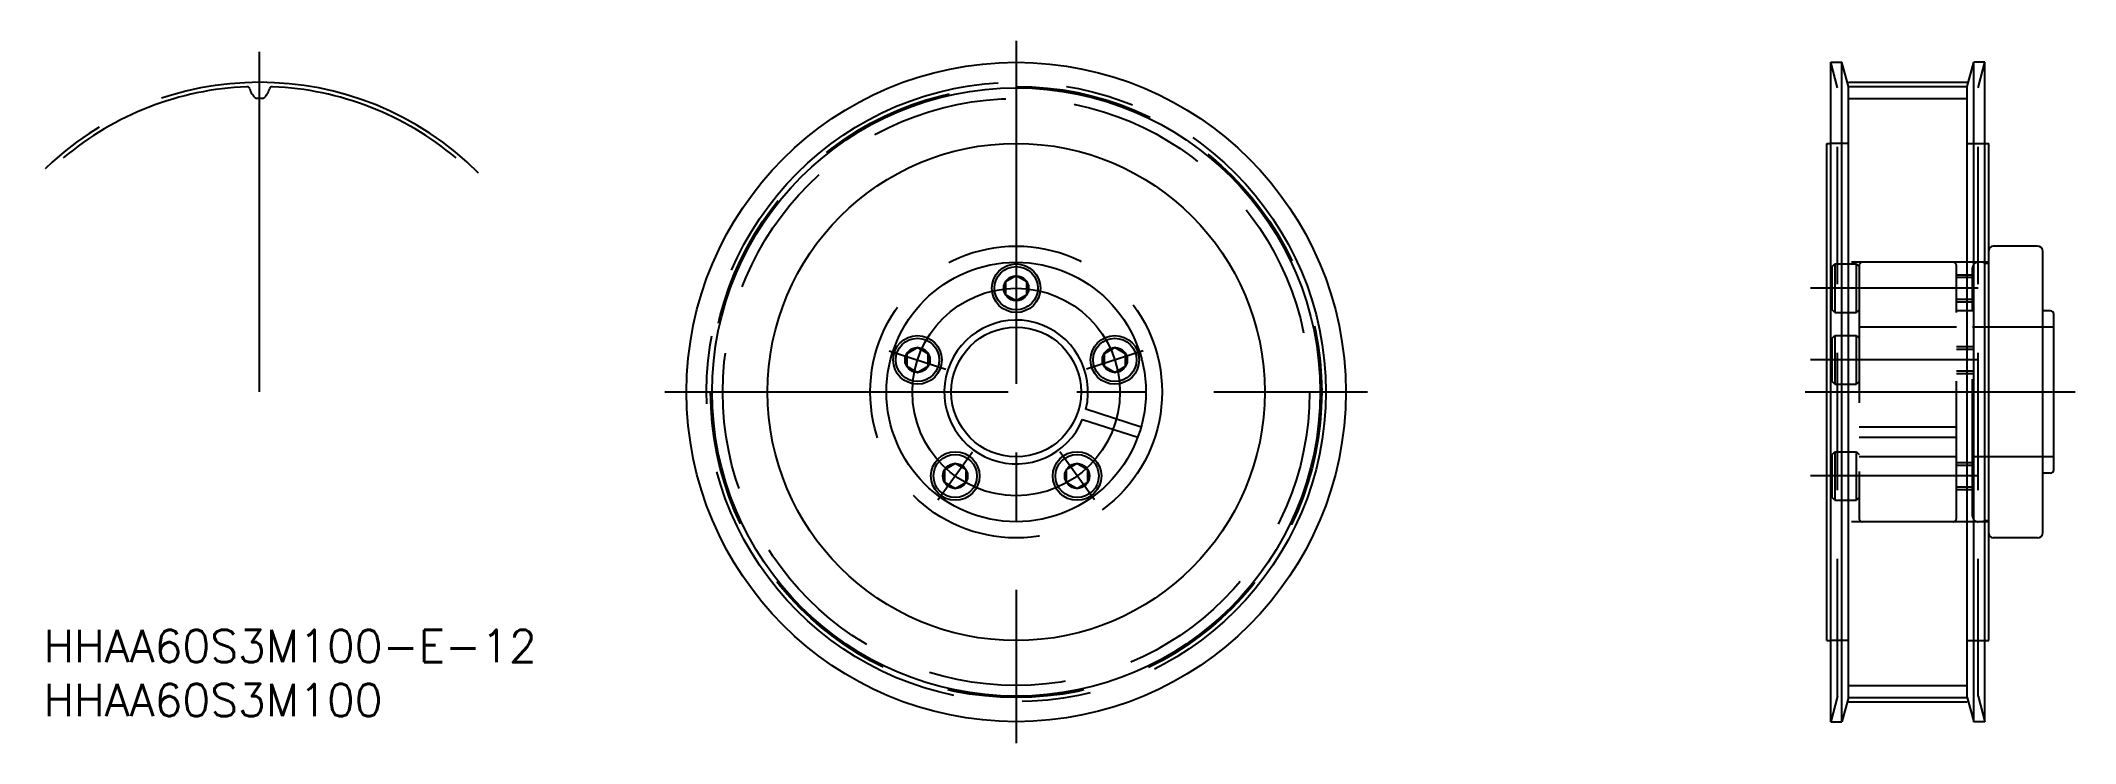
# Model space of a CAD drawing. Extents: x -90 to 98, y -33 to 33.
import ezdxf

# ---------------------------------------------------------------- set-up
doc = ezdxf.new("R2010")
doc.units = 0
doc.linetypes.add('CENTER', pattern=[50.8, 31.75, -6.35, 6.35, -6.35])
doc.linetypes.add('DASHED', pattern=[19.05, 12.7, -6.35])
doc.layers.get('0').update_dxf_attribs({"linetype": 'CONTINUOUS'})
doc.layers.add('CENTER', color=1, linetype='CENTER')
doc.styles.get("Standard").update_dxf_attribs({"font": 'txt.shx', "height": 3, "bigfont": 'bigfont.shx'})

# ---------------------------------------------------------------- blocks, each defined once
blk = doc.blocks.new('*U20')
at = {"color": 7, "linetype": 'CONTINUOUS'}
blk.add_text('HHAA60S3M100', height=3, dxfattribs=at).set_placement((-90, -30))
blk = doc.blocks.new('*U21')
at = {"color": 7, "linetype": 'CONTINUOUS'}
blk.add_text('HHAA60S3M100-E-12', height=3, dxfattribs=at).set_placement((-90, -25))

msp = doc.modelspace()

# ---------------------------------------------------------------- linework, layer by layer
at = {"color": 3, "linetype": 'DASHED'}
for p, q in [((76, 28.13), (75.37, 30.5)), ((89, 28.13), (89.63, 30.5)), ((76, -28.13), (76, 28.13)), ((77, 27.15), (88, 27.15)), ((89, -28.13), (89, 28.13)), ((77, 23), (75.37, 23)), ((88, 23), (89.63, 23)), ((90, 12), (75, 12)), ((75.5, 11.6), (75.75, 11.85)), ((75.5, 7.6), (75.5, 11.6)), ((75.75, 11.85), (77.75, 11.85)), ((75.75, 11.85), (75.75, 7.35)), ((77.75, 11.85), (78, 11.6)), ((77.75, 7.35), (77.75, 11.85)), ((78, 11.7), (78, -11.7)), ((87, -11.7), (87, 11.7)), ((88.5, -11.5), (88.5, 11.5)), ((89.39, 12), (89, 12)), ((89.69, 11.92), (89.39, 12)), ((87, 10.85), (88.5, 10.85)), ((87, 10.61), (88.5, 10.61)), ((75.75, 7.35), (75.5, 7.6)), ((78, 7.6), (77.75, 7.35)), ((87, 8.59), (88.5, 8.59)), ((87, 8.35), (88.5, 8.35)), ((87, 7.55), (88.5, 7.55)), ((75.75, 7.35), (77.75, 7.35)), ((87, 6), (78, 6)), ((96, 6), (88.5, 6)), ((75.5, 4.97), (75.75, 5.22)), ((75.5, 0.97), (75.5, 4.97)), ((75.75, 5.22), (77.75, 5.22)), ((75.75, 5.22), (75.75, 0.72)), ((77.75, 5.22), (78, 4.97)), ((77.75, 0.72), (77.75, 5.22)), ((87, 4.22), (88.5, 4.22)), ((87, 3.97), (88.5, 3.97)), ((87, 1.96), (88.5, 1.96)), ((75.75, 0.72), (75.5, 0.97)), ((75.75, 0.72), (77.75, 0.72)), ((78, 0.97), (77.75, 0.72)), ((87, 1.72), (88.5, 1.72)), ((78, -3.23), (87, -3.23)), ((75.5, -5.77), (75.75, -5.52)), ((75.75, -5.52), (77.75, -5.52)), ((75.75, -5.52), (75.75, -10.02)), ((77.75, -5.52), (78, -5.77)), ((77.75, -10.02), (77.75, -5.52)), ((78, -4.18), (87, -4.18)), ((75.5, -9.77), (75.5, -5.77)), ((87, -6), (78, -6)), ((87, -6.52), (88.5, -6.52)), ((87, -6.76), (88.5, -6.76)), ((96, -6), (88.5, -6)), ((87, -8.77), (88.5, -8.77)), ((87, -9.02), (88.5, -9.02)), ((75.75, -10.02), (75.5, -9.77)), ((75.75, -10.02), (77.75, -10.02)), ((78, -9.77), (77.75, -10.02)), ((90, -12), (75, -12)), ((89.39, -12), (89, -12)), ((89.69, -11.92), (89.39, -12)), ((77, -23), (75.37, -23)), ((88, -23), (89.63, -23)), ((76, -28.13), (75.37, -30.5)), ((77, -27.15), (88, -27.15)), ((89, -28.13), (89.63, -30.5))]:
    msp.add_line(p, q, dxfattribs=at)
at = {"color": 7, "linetype": 'CONTINUOUS'}
for p, q in [((75.37, 30.5), (76.4, 30.5)), ((75.37, -30.5), (75.37, 30.5)), ((77, 28.26), (76.4, 30.5)), ((76.4, -30.5), (76.4, 30.5)), ((88, 28.26), (88.6, 30.5)), ((89.63, 30.5), (88.6, 30.5)), ((88.6, -30.5), (88.6, 30.5)), ((89.63, -30.5), (89.63, 30.5)), ((77, -28.26), (77, 28.26)), ((77, 28.26), (88, 28.26)), ((88, -28.26), (88, 28.26)), ((75, -23), (75, 23)), ((75, 23), (75.37, 23)), ((89.63, 23), (90, 23)), ((90, -23), (90, 23)), ((94.5, 13.5), (90.4, 13.5)), ((90, -13.1), (90, 13.1)), ((95, -13), (95, 13)), ((0, 10.75), (-1, 10.18)), ((-1, 10.18), (-1, 9.02)), ((1, 10.18), (0, 10.75)), ((1, 9.02), (1, 10.18)), ((-1, 9.02), (0, 8.45)), ((0, 8.45), (1, 9.02)), ((95.7, 7.5), (95, 7.5)), ((96, -7.2), (96, 7.2)), ((-9.13, 4.12), (-10.13, 3.54)), ((-8.13, 3.54), (-9.13, 4.12)), ((9.13, 4.12), (8.13, 3.54)), ((10.13, 3.54), (9.13, 4.12)), ((-10.13, 3.54), (-10.13, 2.39)), ((-10.13, 2.39), (-9.13, 1.81)), ((-9.13, 1.81), (-8.13, 2.39)), ((-8.13, 2.39), (-8.13, 3.54)), ((8.13, 3.54), (8.13, 2.39)), ((8.13, 2.39), (9.13, 1.81)), ((9.13, 1.81), (10.13, 2.39)), ((10.13, 2.39), (10.13, 3.54)), ((6.46, -1.57), (11.56, -3.23)), ((6.15, -2.53), (11.25, -4.18)), ((-5.64, -6.61), (-6.64, -7.19)), ((-6.64, -7.19), (-6.64, -8.34)), ((-4.64, -7.19), (-5.64, -6.61)), ((-4.64, -8.34), (-4.64, -7.19)), ((5.64, -6.61), (4.64, -7.19)), ((4.64, -7.19), (4.64, -8.34)), ((6.64, -7.19), (5.64, -6.61)), ((6.64, -8.34), (6.64, -7.19)), ((95.7, -7.5), (95, -7.5)), ((-6.64, -8.34), (-5.64, -8.92)), ((-5.64, -8.92), (-4.64, -8.34)), ((4.64, -8.34), (5.64, -8.92)), ((5.64, -8.92), (6.64, -8.34)), ((94.5, -13.5), (90.4, -13.5)), ((75, -23), (75.37, -23)), ((89.63, -23), (90, -23)), ((77, -28.26), (76.4, -30.5)), ((77, -28.26), (88, -28.26)), ((88, -28.26), (88.6, -30.5)), ((75.37, -30.5), (76.4, -30.5)), ((89.63, -30.5), (88.6, -30.5))]:
    msp.add_line(p, q, dxfattribs=at)
for centre, radius in [((0, 0), 30.5), ((0, 0), 28.13), ((0, 0), 23), ((0, 0), 12), ((0, 9.6), 2.25), ((0, 9.6), 2), ((0, 9.6), 1.15), ((0, 0), 6), ((-9.13, 2.97), 2.25), ((-9.13, 2.97), 2), ((-9.13, 2.97), 1.15), ((9.13, 2.97), 2.25), ((9.13, 2.97), 2), ((9.13, 2.97), 1.15), ((-5.64, -7.77), 2.25), ((5.64, -7.77), 2.25), ((-5.64, -7.77), 2), ((-5.64, -7.77), 1.15), ((5.64, -7.77), 2), ((5.64, -7.77), 1.15)]:
    msp.add_circle(centre, radius, dxfattribs=at)
at = {"color": 3, "linetype": 'DASHED'}
for radius in [28.27, 27.15, 13.5]:
    msp.add_circle((0, 0), radius, dxfattribs=at)
at = {"color": 7, "linetype": 'CONTINUOUS'}
for centre, radius, start, end in [((-70, 0), 28.27, 92.413, 130), ((-71.18, 27.96), 0.28, 17.2639, 92.413), ((-68.82, 27.96), 0.28, 87.587, 162.7361), ((-70, 0), 28.27, 50, 87.587), ((-69.03, 28.63), 1.98, 197.2639, 226.5923), ((-70.28, 27.31), 0.15, 226.5923, 270.5856), ((-70, 0), 27.16, 90, 90.5856), ((-70, 0), 27.16, 89.4144, 90), ((-69.72, 27.31), 0.15, 269.4144, 313.4077), ((-70.97, 28.63), 1.98, 313.4077, 342.7361), ((90.4, 13.1), 0.4, 90, 180), ((94.5, 13), 0.5, 0, 90), ((0, 0), 6.65, 346.308, 337.6839), ((95.7, 7.2), 0.3, 0, 90), ((95.7, -7.2), 0.3, 270, 0), ((90.4, -13.1), 0.4, 180, 270), ((94.5, -13), 0.5, 270, 0)]:
    msp.add_arc(centre, radius, start, end, dxfattribs=at)
at = {"color": 3, "linetype": 'DASHED'}
for centre, radius, start, end in [((78.3, 11.7), 0.3, 90, 180), ((86.7, 11.7), 0.3, 0, 90), ((89, 11.5), 0.5, 90, 180), ((89.77, 12.23), 0.32, 255, 315.7191), ((78.3, -11.7), 0.3, 180, 270), ((86.7, -11.7), 0.3, 270, 0), ((89, -11.5), 0.5, 180, 270), ((89.77, -12.23), 0.32, 44.2809, 105)]:
    msp.add_arc(centre, radius, start, end, dxfattribs=at)
at = {"layer": 'CENTER', "color": 1, "linetype": 'CENTER'}
for p, q in [((0, 32.5), (0, -32.5)), ((-70, 0), (-70, 31.46)), ((77, 28.65), (88, 28.65)), ((89, 9.6), (73.5, 9.6)), ((-11.75, 3.82), (-6.51, 2.12)), ((11.75, 3.82), (6.51, 2.12)), ((89, 2.97), (73.5, 2.97)), ((-32.5, 0), (32.5, 0)), ((73, 0), (98, 0)), ((-7.26, -9.99), (-4.03, -5.54)), ((7.26, -9.99), (4.03, -5.54)), ((89, -7.77), (73.5, -7.77)), ((77, -28.65), (88, -28.65))]:
    msp.add_line(p, q, dxfattribs=at)
msp.add_circle((0, 0), 28.65, dxfattribs=at)
at = {"layer": 'CENTER', "color": 1, "linetype": 'CONTINUOUS'}
msp.add_circle((0, 0), 9.6, dxfattribs=at)
at = {"layer": 'CENTER', "color": 1, "linetype": 'CENTER'}
msp.add_arc((-70, 0), 28.65, 45, 135, dxfattribs=at)

# ---------------------------------------------------------------- block references
at = {"color": 7, "linetype": 'CONTINUOUS'}
for name in ['*U21', '*U20']:
    msp.add_blockref(name, (0, 0), dxfattribs=at)

doc.saveas('drawing.dxf')
